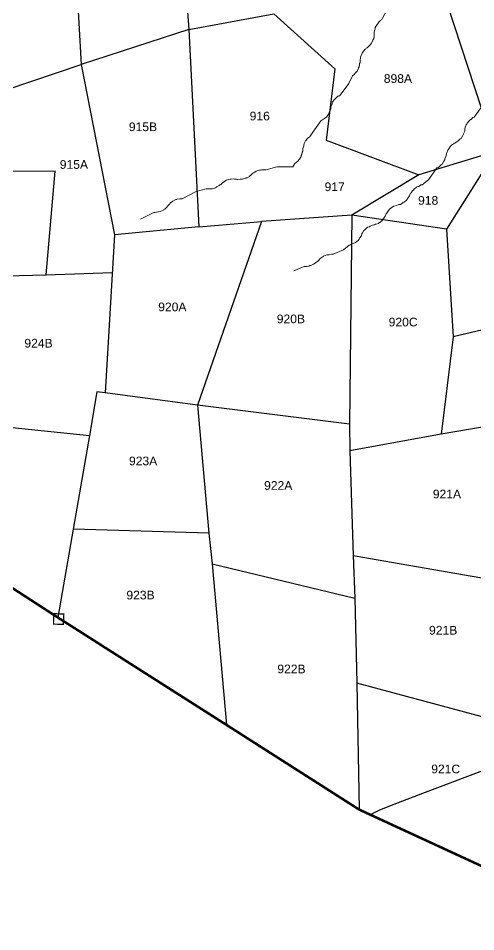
# Model space of a CAD drawing. Header units: inches. Extents: x -72 to 3350, y -615 to 1801.
# Drawn here: x 460.1 to 642.6, y -423.2 to -59.2 of the extents above; entities that cross this region are included whole.
import ezdxf
from ezdxf.enums import TextEntityAlignment as Align

# ---------------------------------------------------------------- set-up
doc = ezdxf.new("R2010")
doc.units = ezdxf.units.IN
doc.header["$LTSCALE"] = 15
doc.header["$MEASUREMENT"] = 0
for name, color, linetype in [('BOUNDARY', 5, 'Continuous'), ('PLOT', 255, 'Continuous'), ('PLOT NO', 7, 'Continuous'), ('ROAD', 50, 'Continuous'), ('STONES', 3, 'Continuous'), ('STREAM', 130, 'Continuous')]:
    doc.layers.add(name, color=color, linetype=linetype)
doc.styles.get("Standard").update_dxf_attribs({"font": 'arial.ttf'})

msp = doc.modelspace()

# ---------------------------------------------------------------- linework, layer by layer
at = {"layer": 'BOUNDARY', "const_width": 1}
msp.add_lwpolyline([(1035.01, -544.31), (979.49, -540.33), (958.35, -534.44), (931.49, -526.66), (892.1, -515.15), (857.81, -504.23), (838.51, -499.57), (816.48, -493.94), (741.4, -473.98), (664.62, -411.74), (662.42, -406.14), (659.74, -403.88), (596.11, -374.56), (543.2, -340.82), (475.93, -298.02), (410.84, -255.84)], dxfattribs=at)
at = {"layer": 'PLOT', "color": 0}
for points in [[(522.11, 88.37), (525.02, 54.29), (526.84, 35.7), (532.39, 3.02), (535.03, -11.77), (524.52, -15.26), (528.18, -63.6), (562.03, -57.4), (586.38, -79.26), (583.01, -107.8), (619.91, -121.59), (593.16, -137.6), (592.28, -220.9), (592.4, -231.54)], [(426.21, 84.83), (404.27, 80.47), (413.37, 4.97), (415.2, -9.36), (415.82, -43.14), (416.41, -78.04), (416.61, -100.28), (410.97, -171.93), (437.66, -172.36), (438.64, -162.17), (471.29, -161.44), (474.91, -120.11), (442.95, -120.27), (445.74, -90.85), (485.19, -77.57)], [(601.43, 21.26), (594.01, -50.89), (628.44, -44.92), (650.45, -112.33), (630.93, -143.24), (633.6, -186.09), (628.88, -224.94), (592.4, -231.54), (593.72, -273.32), (594.38, -290.32), (595.17, -324.11), (596.11, -374.56)], [(477.59, 13.53), (482.48, -27.98), (485.19, -77.57), (498.48, -145.54), (494.81, -208.4), (491.49, -208.05), (488.57, -225.52), (482.09, -262.81), (475.93, -298.02)], [(528.18, -63.6), (485.19, -77.57)], [(528.18, -63.6), (532.22, -142.34), (557.21, -140.16), (531.68, -213.35), (536.12, -264.38), (537.42, -276.63), (543.2, -340.82)], [(668.63, -92.91), (650.45, -112.33), (619.91, -121.59)], [(593.16, -137.6), (557.21, -140.16)], [(630.93, -143.24), (593.16, -137.6)], [(532.22, -142.34), (498.48, -145.54)], [(471.29, -161.44), (497.6, -160.44)], [(666.39, -178.5), (633.6, -186.09)], [(531.68, -213.35), (494.81, -208.4)], [(592.28, -220.9), (531.68, -213.35)], [(422.9, -218.73), (488.57, -225.52)], [(664.78, -218.81), (628.88, -224.94)], [(536.12, -264.38), (482.09, -262.81)], [(537.42, -276.63), (594.38, -290.32)], [(593.72, -273.32), (663.37, -285.42)], [(661.57, -342.03), (595.17, -324.11)]]:
    msp.add_lwpolyline(points, dxfattribs=at)
at = {"layer": 'ROAD'}
msp.add_lwpolyline([(1020.39, -265.5), (996.33, -284.43), (991.08, -288.98), (959.23, -295.16), (930.11, -292.71), (923.69, -291.9), (916.22, -291.9), (904.09, -292.13), (885.07, -296.33), (875.73, -302.63), (833.43, -319.76), (821.75, -322.56), (770.2, -332.66), (726.7, -339.28), (680.22, -345.91), (673.73, -347.43), (658.42, -354.14), (621.42, -368.2), (609.98, -372.57), (604.23, -374.76), (600.76, -376.54)], dxfattribs=at)
at = {"layer": 'STONES', "color": 3, "const_width": 0.5}
msp.add_lwpolyline([(474.27, -296.47), (474.17, -300.63), (478.11, -300.74), (478.31, -296.62), (474.27, -296.47)], dxfattribs=at)
at = {"layer": 'STREAM', "color": 4, "lineweight": 0}
for points in [[(508.93, -139.21), (514.23, -136.57), (514.79, -136.57), (515.74, -136.38), (516.12, -136.38), (516.68, -136.19), (518.01, -135.62), (518.2, -135.43), (518.58, -135.24), (519.33, -134.49), (519.52, -134.3), (519.71, -134.11), (520.28, -133.35), (521.03, -132.59), (521.22, -132.41), (521.79, -132.03), (522.93, -131.46), (523.3, -131.46), (523.49, -131.27), (524.63, -131.08), (525.01, -131.08), (525.19, -131.08), (525.57, -131.08), (531.06, -128.24), (535.03, -127.11), (535.6, -127.11), (536.54, -127.11), (536.92, -127.11), (537.49, -127.11), (538.81, -126.73), (539.19, -126.54), (539.38, -126.35), (540.32, -125.79), (540.51, -125.6), (540.89, -125.41), (541.46, -124.84), (542.4, -124.27), (542.59, -124.08), (543.16, -123.71), (544.48, -123.33), (544.67, -123.33), (545.05, -123.33), (546, -123.14), (546.37, -123.33), (546.75, -123.33), (547.13, -123.33), (547.7, -123.52), (548.64, -123.33), (548.83, -123.33), (549.59, -123.33), (550.91, -122.95), (551.1, -122.76), (551.48, -122.76), (552.43, -122.19), (552.62, -121.82), (552.8, -121.82), (553.56, -121.06), (554.32, -120.49), (554.51, -120.49), (555.07, -120.11), (556.4, -119.73), (556.78, -119.73), (557.15, -119.55), (558.1, -119.55), (558.48, -119.55), (558.67, -119.55), (559.04, -119.55), (563.21, -118.41), (569.64, -118.41), (570.39, -117.09), (570.96, -116.71), (571.72, -115.95), (571.9, -115.76), (572.28, -115.39), (573.04, -114.25), (573.04, -113.87), (573.23, -113.49), (573.42, -112.55), (573.61, -112.17), (573.61, -111.98), (573.61, -111.04), (573.98, -110.09), (573.98, -109.71), (574.17, -109.14), (574.74, -108.01), (575.12, -107.63), (575.12, -107.44), (575.88, -106.69), (576.25, -106.5), (576.44, -106.31), (576.63, -106.12), (577.58, -104.61), (580.98, -99.88), (581.55, -99.69), (582.31, -99.12), (582.49, -98.93), (583.06, -98.55), (583.82, -97.42), (584.01, -97.04), (584.2, -96.85), (584.57, -95.91), (584.57, -95.53), (584.76, -95.34), (584.76, -94.39), (585.33, -93.45), (585.33, -93.07), (585.52, -92.5), (586.47, -91.37), (586.65, -91.18), (586.84, -90.99), (587.6, -90.23), (587.98, -90.23), (588.17, -90.04), (588.55, -89.86), (591.95, -85.13), (593.46, -82.1), (594.03, -81.72), (594.6, -80.97), (594.79, -80.78), (595.35, -80.21), (595.92, -79.08), (595.92, -78.89), (596.11, -78.51), (596.3, -77.56), (596.3, -77.19), (596.49, -76.81), (596.49, -75.86), (596.68, -74.92), (596.68, -74.73), (596.87, -73.97), (597.43, -72.84), (597.62, -72.65), (597.81, -72.27), (598.57, -71.51), (598.76, -71.32), (598.95, -71.13), (599.33, -70.95), (599.7, -70.57), (600.46, -69.81), (600.65, -69.62), (601.03, -69.05), (601.59, -67.92), (601.78, -67.54), (601.97, -67.35), (602.16, -66.41), (602.16, -66.03), (602.16, -65.65), (602.16, -64.7), (602.35, -63.76), (602.54, -63.57), (602.54, -62.81), (603.3, -61.68), (603.49, -61.49), (603.67, -61.11), (604.24, -60.35), (604.62, -60.17), (604.81, -59.98), (605, -59.79), (606.7, -56.76)], [(645.47, -93.83), (642.06, -98.55), (641.5, -98.74), (640.74, -99.5), (640.55, -99.5), (639.98, -100.07), (639.23, -101.01), (639.04, -101.39), (638.85, -101.58), (638.47, -102.53), (638.47, -102.9), (638.28, -103.28), (638.28, -104.23), (637.71, -105.17), (637.71, -105.36), (637.52, -105.93), (636.77, -107.06), (636.39, -107.25), (636.2, -107.44), (635.44, -108.2), (635.07, -108.39), (634.88, -108.58), (634.5, -108.77), (634.12, -108.96), (633.36, -109.52), (632.99, -109.71), (632.61, -110.09), (631.85, -111.23), (631.66, -111.6), (631.47, -111.79), (631.1, -112.74), (630.91, -113.12), (630.91, -113.31), (630.72, -114.25), (630.34, -115.2), (630.34, -115.57), (629.96, -116.14), (629.2, -117.28), (629.02, -117.47), (628.83, -117.65), (628.07, -118.41), (627.69, -118.6), (627.5, -118.6), (627.12, -118.79), (623.72, -123.52), (621.26, -125.6), (620.69, -125.6), (619.94, -126.16), (619.56, -126.16), (618.99, -126.54), (618.05, -127.3), (617.86, -127.68), (617.48, -127.87), (616.91, -128.62), (616.72, -129), (616.53, -129.19), (616.16, -129.95), (615.59, -130.89), (615.4, -131.08), (615.02, -131.65), (614.08, -132.41), (613.7, -132.59), (613.51, -132.78), (612.56, -133.35), (612.18, -133.35), (612, -133.35), (611.62, -133.54), (611.05, -133.73), (610.1, -134.11), (609.92, -134.11), (609.35, -134.49), (608.21, -135.24), (608.02, -135.62), (607.83, -135.81), (607.27, -136.57), (607.08, -136.94), (606.89, -137.13), (606.51, -138.08), (605.94, -138.83), (605.75, -139.02), (605.38, -139.59), (604.43, -140.54), (604.05, -140.54), (603.86, -140.92), (602.92, -141.29), (602.54, -141.29), (602.35, -141.48), (601.97, -141.48), (601.41, -141.67), (600.46, -142.05), (600.27, -142.24), (599.51, -142.43), (598.57, -143.37), (598.38, -143.56), (598, -143.75), (597.43, -144.7), (597.24, -144.89), (597.24, -145.26), (596.87, -146.02), (596.3, -146.78), (596.11, -147.16), (595.73, -147.72), (594.6, -148.48), (594.41, -148.67), (594.03, -148.86), (593.08, -149.24), (592.71, -149.42), (592.52, -149.42), (592.14, -149.61), (589.87, -151.51), (585.71, -153.21), (585.14, -153.21), (584.2, -153.4), (583.82, -153.4), (583.25, -153.4), (581.93, -153.96), (581.74, -154.15), (581.36, -154.34), (580.6, -154.91), (580.41, -155.1), (580.23, -155.29), (579.66, -156.04), (578.71, -156.61), (578.52, -156.8), (577.96, -157.18), (576.82, -157.75), (576.44, -157.75), (576.06, -157.93), (575.12, -158.12), (574.74, -158.12), (574.55, -158.12), (574.17, -158.12), (570.01, -159.83)]]:
    msp.add_lwpolyline(points, dxfattribs=at)

# ---------------------------------------------------------------- texts
at = {"layer": 'PLOT NO'}
for s, p in [('898A', (611.58, -83.2)), ('916', (556.46, -98.14)), ('915B', (509.88, -102.43)), ('915A', (482.32, -117.45)), ('917', (586.35, -126.32)), ('918', (623.64, -131.77)), ('920A', (521.59, -174.22)), ('920B', (568.89, -178.99)), ('920C', (613.66, -180.25)), ('924B', (468.21, -188.68)), ('923A', (509.93, -235.61)), ('922A', (563.83, -245.38)), ('921A', (631.14, -248.79)), ('923B', (508.91, -289.06)), ('921B', (629.63, -303.08)), ('922B', (569.11, -318.52)), ('921C', (630.64, -358.37))]:
    msp.add_text(s, height=3.456, dxfattribs=at).set_placement(p, align=Align.MIDDLE_CENTER)

doc.saveas('drawing.dxf')
